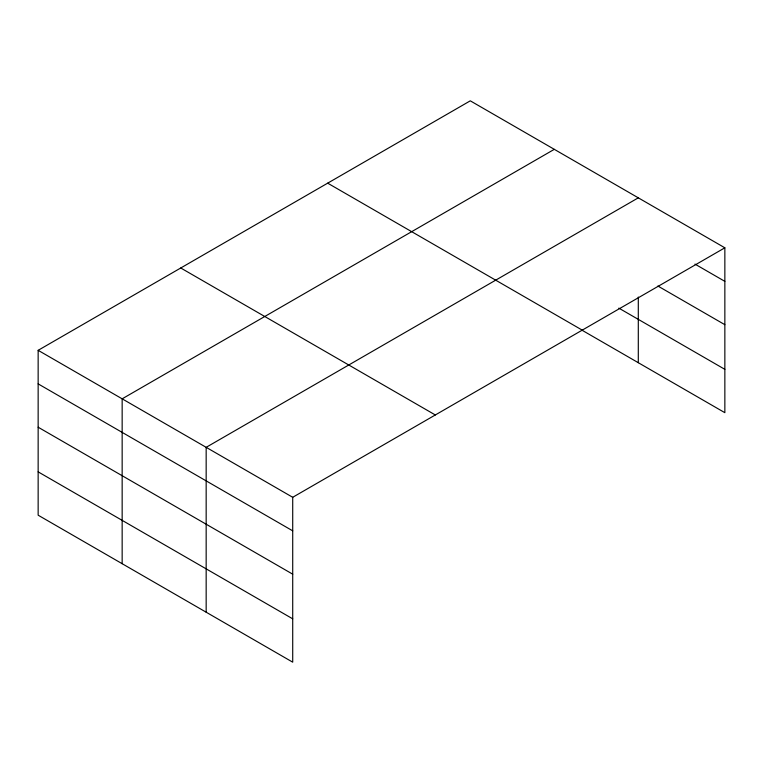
<?xml version="1.0" encoding="UTF-8"?>
<svg xmlns="http://www.w3.org/2000/svg" width="763" height="763" viewBox="0 0 763 763"><rect width="100%" height="100%" fill="white"/><g stroke="black" fill="none" stroke-linecap="round" stroke-linejoin="round"><path stroke-width="1.14" d="M38.15 350.322L292.715 497.295L292.715 662.17L38.15 515.197L38.15 350.322L470.285 100.83L724.85 247.803L724.85 412.678L581.95 330.169M554.291 149.338L122.156 398.83L122.156 563.695M638.297 197.836L206.163 447.328L206.163 612.193M292.715 497.295L724.85 247.803M694.969 264.103L724.85 281.356M657.878 286.02L724.85 324.685M618.831 308.128L724.85 369.34M327.68 183.168L582.245 330.141M180.755 267.994L435.32 414.967M38.15 383.875L292.715 530.848M38.15 427.213L292.715 574.177M38.15 471.858L292.715 618.831M638.297 297.045L638.297 362.702"/></g></svg>
